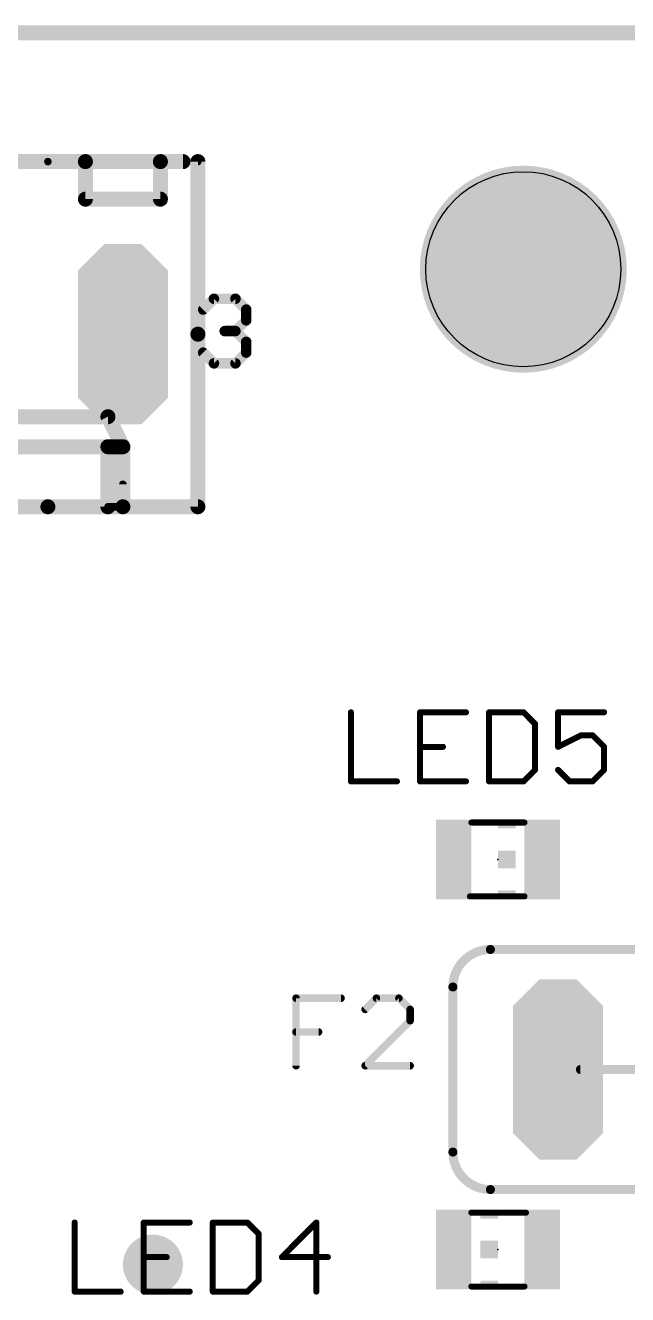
# Model space of a CAD drawing. Extents: x -10 to 136, y 0 to 101.
# Drawn here: x 107.57 to 117.77, y 72.64 to 94.13 of the extents above; entities that cross this region are included whole.
import ezdxf

# ---------------------------------------------------------------- set-up
doc = ezdxf.new("R2010")
doc.units = 0
for name, color, linetype in [('17', 92, 'CONTINUOUS'), ('18', 92, 'CONTINUOUS'), ('20', 7, 'CONTINUOUS'), ('21', 253, 'CONTINUOUS'), ('23', 7, 'CONTINUOUS'), ('25', 253, 'CONTINUOUS'), ('51', 253, 'CONTINUOUS')]:
    doc.layers.add(name, color=color, linetype=linetype)

# ---------------------------------------------------------------- blocks, each defined once
blk = doc.blocks.new('LONGP100')
at = {"const_width": 0.5}
blk.add_lwpolyline([(-0.75, -0.1036), (-0.75, 0.1036), (-0.6036, 0.25), (0.6036, 0.25), (0.75, 0.1036), (0.75, -0.1036), (0.6036, -0.25), (-0.6036, -0.25), (-0.75, -0.1036), (-0.75, 0.1036)], dxfattribs=at)
blk = doc.blocks.new('RECT')
blk.add_solid([(-0.5, -0.5), (0.5, -0.5), (-0.5, 0.5), (0.5, 0.5)])
blk = doc.blocks.new('ROUNDV')
at = {"const_width": 0.5}
blk.add_lwpolyline([(0, -0.25, 1), (0, 0.25, 1), (0, -0.25)], format="xyb", dxfattribs=at)

msp = doc.modelspace()

# ---------------------------------------------------------------- linework, layer by layer
at = {"layer": '20', "const_width": 0.254}
msp.add_lwpolyline([(135.862, 94), (0, 94)], dxfattribs=at)
at = {"layer": '20'}
msp.add_circle((116, 90), 1.651, dxfattribs=at)
at = {"layer": '21'}
for points, const_width in [([(108.585, 91.821), (107.315, 91.821)], 0.254), ([(108.585, 91.186), (108.585, 91.821)], 0.254), ([(108.585, 91.821), (109.855, 91.821)], 0.254), ([(110.236, 91.821), (109.855, 91.821)], 0.254), ([(109.855, 91.821), (109.855, 91.186)], 0.254), ([(110.49, 88.9), (110.49, 91.821)], 0.254), ([(107.315, 91.821), (107.95, 91.821)], 0.127), ([(110.49, 91.821), (107.95, 91.821)], 0.127), ([(109.855, 91.186), (108.585, 91.186)], 0.254), ([(110.5795, 89.3171), (110.7616, 89.4993)], 0.1778), ([(110.7616, 89.4993), (111.126, 89.4993)], 0.1778), ([(111.126, 89.4993), (111.3082, 89.3171)], 0.1778), ([(111.3082, 89.3171), (111.3082, 89.1349)], 0.1778), ([(111.3082, 89.1349), (111.126, 88.9527)], 0.1778), ([(110.49, 88.9), (110.49, 85.979)], 0.254), ([(111.126, 88.9527), (110.9438, 88.9527)], 0.1778), ([(111.126, 88.9527), (111.3082, 88.7705)], 0.1778), ([(111.3082, 88.7705), (111.3082, 88.5883)], 0.1778), ([(110.7616, 88.4062), (110.5795, 88.5883)], 0.1778), ([(111.3082, 88.5883), (111.126, 88.4062)], 0.1778), ([(111.126, 88.4062), (110.7616, 88.4062)], 0.1778), ([(108.966, 87.503), (104.394, 87.503)], 0.254), ([(109.22, 86.995), (108.966, 87.503)], 0.254), ([(108.966, 86.995), (104.394, 86.995)], 0.254), ([(109.22, 86.995), (108.966, 86.995)], 0.254), ([(108.966, 85.979), (108.966, 86.995)], 0.254), ([(109.22, 86.995), (109.22, 85.979)], 0.254), ([(109.22, 86.36), (109.22, 85.979)], 0.127), ([(102.87, 85.979), (107.95, 85.979)], 0.254), ([(109.22, 85.979), (107.95, 85.979)], 0.254), ([(108.966, 85.979), (109.22, 85.979)], 0.127), ([(110.49, 85.979), (109.22, 85.979)], 0.254), ([(122.809, 78.486), (115.443, 78.486)], 0.1524), ([(114.808, 77.851), (114.808, 75.057)], 0.1524), ([(115.443, 74.422), (122.809, 74.422)], 0.1524)]:
    msp.add_lwpolyline(points, dxfattribs=dict(at, const_width=const_width))
for points, const_width in [([(108.6485, 91.821, 1), (108.5215, 91.821)], 0.127), ([(108.585, 91.8845, 1), (108.585, 91.7575)], 0.127), ([(108.585, 91.7575, 1), (108.585, 91.8845)], 0.127), ([(109.855, 91.8845, 1), (109.855, 91.7575)], 0.127), ([(109.9185, 91.821, 1), (109.7915, 91.821)], 0.127), ([(109.855, 91.7575, 1), (109.855, 91.8845)], 0.127), ([(110.236, 91.7575, 1), (110.236, 91.8845)], 0.127), ([(110.5535, 91.821, 1), (110.4265, 91.821)], 0.127), ([(107.95, 91.8528, 1), (107.95, 91.7892)], 0.0635), ([(107.95, 91.7892, 1), (107.95, 91.8528)], 0.0635), ([(110.49, 91.7892, 1), (110.49, 91.8528)], 0.0635), ([(108.585, 91.2495, 1), (108.585, 91.1225)], 0.127), ([(109.855, 91.1225, 1), (109.855, 91.2495)], 0.127), ([(108.5215, 91.186, 1), (108.6485, 91.186)], 0.127), ([(109.7915, 91.186, 1), (109.9185, 91.186)], 0.127), ([(110.7616, 89.5438, 1), (110.7616, 89.4549)], 0.0889), ([(110.793, 89.4679, 1), (110.7302, 89.5307)], 0.0889), ([(111.1574, 89.5307, 1), (111.0946, 89.4679)], 0.0889), ([(111.126, 89.4549, 1), (111.126, 89.5438)], 0.0889), ([(110.5481, 89.3485, 1), (110.6109, 89.2857)], 0.0889), ([(111.3526, 89.3171, 1), (111.2638, 89.3171)], 0.0889), ([(111.2768, 89.2857, 1), (111.3396, 89.3485)], 0.0889), ([(111.2638, 89.1349, 1), (111.3526, 89.1349)], 0.0889), ([(111.3396, 89.1035, 1), (111.2768, 89.1663)], 0.0889), ([(110.5535, 88.9, 1), (110.4265, 88.9)], 0.127), ([(110.4265, 88.9, 1), (110.5535, 88.9)], 0.127), ([(110.9438, 88.9972, 1), (110.9438, 88.9083)], 0.0889), ([(111.1574, 88.9841, 1), (111.0946, 88.9213)], 0.0889), ([(111.0946, 88.9841, 1), (111.1574, 88.9213)], 0.0889), ([(111.126, 88.9083, 1), (111.126, 88.9972)], 0.0889), ([(111.3526, 88.7705, 1), (111.2638, 88.7705)], 0.0889), ([(111.2768, 88.7391, 1), (111.3396, 88.8019)], 0.0889), ([(110.6109, 88.6197, 1), (110.5481, 88.5569)], 0.0889), ([(111.2638, 88.5883, 1), (111.3526, 88.5883)], 0.0889), ([(111.3396, 88.5569, 1), (111.2768, 88.6197)], 0.0889), ([(110.7616, 88.4506, 1), (110.7616, 88.3618)], 0.0889), ([(110.7302, 88.3748, 1), (110.793, 88.4376)], 0.0889), ([(111.0946, 88.4376, 1), (111.1574, 88.3748)], 0.0889), ([(111.126, 88.3618, 1), (111.126, 88.4506)], 0.0889), ([(109.0228, 87.5314, 1), (108.9092, 87.4746)], 0.127), ([(108.966, 87.4395, 1), (108.966, 87.5665)], 0.127), ([(108.966, 87.0585, 1), (108.966, 86.9315)], 0.127), ([(109.0295, 86.995, 1), (108.9025, 86.995)], 0.127), ([(108.966, 86.9315, 1), (108.966, 87.0585)], 0.127), ([(109.2835, 86.995, 1), (109.1565, 86.995)], 0.127), ([(109.1632, 86.9666, 1), (109.2768, 87.0234)], 0.127), ([(109.22, 86.9315, 1), (109.22, 87.0585)], 0.127), ([(109.2518, 86.36, 1), (109.1882, 86.36)], 0.0635), ([(107.95, 86.0425, 1), (107.95, 85.9155)], 0.127), ([(107.95, 85.9155, 1), (107.95, 86.0425)], 0.127), ([(108.9025, 85.979, 1), (109.0295, 85.979)], 0.127), ([(108.966, 86.0108, 1), (108.966, 85.9472)], 0.0635), ([(109.22, 86.0425, 1), (109.22, 85.9155)], 0.127), ([(109.1565, 85.979, 1), (109.2835, 85.979)], 0.127), ([(109.1882, 85.979, 1), (109.2518, 85.979)], 0.0635), ([(109.22, 85.9155, 1), (109.22, 86.0425)], 0.127), ([(109.22, 85.9472, 1), (109.22, 86.0108)], 0.0635), ([(110.4265, 85.979, 1), (110.5535, 85.979)], 0.127), ([(110.49, 85.9155, 1), (110.49, 86.0425)], 0.127), ([(115.443, 78.486, 0.4142), (114.808, 77.851)], 0.1524), ([(115.443, 78.5241, 1), (115.443, 78.4479)], 0.0762), ([(115.443, 78.4479, 1), (115.443, 78.5241)], 0.0762), ([(114.8461, 77.851, 1), (114.7699, 77.851)], 0.0762), ([(114.7699, 77.851, 1), (114.8461, 77.851)], 0.0762), ([(114.808, 75.057, 0.4142), (115.443, 74.422)], 0.1524), ([(114.8461, 75.057, 1), (114.7699, 75.057)], 0.0762), ([(114.7699, 75.057, 1), (114.8461, 75.057)], 0.0762), ([(115.443, 74.4601, 1), (115.443, 74.3839)], 0.0762), ([(115.443, 74.3839, 1), (115.443, 74.4601)], 0.0762)]:
    msp.add_lwpolyline(points, format="xyb", dxfattribs=dict(at, const_width=const_width))
at = {"layer": '23'}
for p in [(115.57, 80.01), (115.57, 73.406)]:
    msp.add_point(p, dxfattribs=at)
at = {"layer": '25'}
for points, const_width in [([(113.0808, 82.5001), (113.0808, 81.3308)], 0.1016), ([(115.0296, 82.5001), (114.2501, 82.5001)], 0.1016), ([(114.2501, 82.5001), (114.2501, 81.3308)], 0.1016), ([(115.4194, 82.5001), (115.4194, 81.3308)], 0.1016), ([(116.004, 82.5001), (115.4194, 82.5001)], 0.1016), ([(116.1989, 82.3052), (116.004, 82.5001)], 0.1016), ([(117.3682, 82.5001), (116.5887, 82.5001)], 0.1016), ([(116.5887, 82.5001), (116.5887, 81.9154)], 0.1016), ([(116.1989, 81.5256), (116.1989, 82.3052)], 0.1016), ([(116.5887, 81.9154), (116.9784, 82.1103)], 0.1016), ([(116.9784, 82.1103), (117.1733, 82.1103)], 0.1016), ([(117.1733, 82.1103), (117.3682, 81.9154)], 0.1016), ([(114.2501, 81.9154), (114.6398, 81.9154)], 0.1016), ([(117.3682, 81.9154), (117.3682, 81.5256)], 0.1016), ([(116.004, 81.3308), (116.1989, 81.5256)], 0.1016), ([(116.7835, 81.3308), (116.5887, 81.5256)], 0.1016), ([(117.3682, 81.5256), (117.1733, 81.3308)], 0.1016), ([(113.0808, 81.3308), (113.8603, 81.3308)], 0.1016), ([(114.2501, 81.3308), (115.0296, 81.3308)], 0.1016), ([(115.4194, 81.3308), (116.004, 81.3308)], 0.1016), ([(117.1733, 81.3308), (116.7835, 81.3308)], 0.1016), ([(112.1518, 76.5175), (112.1518, 77.6614)], 0.127), ([(112.1518, 77.6614), (112.9144, 77.6614)], 0.127), ([(113.5117, 77.6614), (113.3211, 77.4708)], 0.127), ([(113.893, 77.6614), (113.5117, 77.6614)], 0.127), ([(114.0837, 77.4708), (113.893, 77.6614)], 0.127), ([(113.3211, 76.5175), (114.0837, 77.2801)], 0.127), ([(114.0837, 77.2801), (114.0837, 77.4708)], 0.127), ([(112.1518, 77.0894), (112.5331, 77.0894)], 0.127), ([(114.0837, 76.5175), (113.3211, 76.5175)], 0.127), ([(108.4033, 73.8641), (108.4033, 72.6948)], 0.1016), ([(110.3521, 73.8641), (109.5726, 73.8641)], 0.1016), ([(109.5726, 73.8641), (109.5726, 72.6948)], 0.1016), ([(110.7419, 73.8641), (110.7419, 72.6948)], 0.1016), ([(111.3265, 73.8641), (110.7419, 73.8641)], 0.1016), ([(111.5214, 73.6692), (111.3265, 73.8641)], 0.1016), ([(112.4958, 73.8641), (111.9112, 73.2794)], 0.1016), ([(112.4958, 72.6948), (112.4958, 73.8641)], 0.1016), ([(111.5214, 72.8896), (111.5214, 73.6692)], 0.1016), ([(109.5726, 73.2794), (109.9623, 73.2794)], 0.1016), ([(111.9112, 73.2794), (112.6907, 73.2794)], 0.1016), ([(111.3265, 72.6948), (111.5214, 72.8896)], 0.1016), ([(108.4033, 72.6948), (109.1828, 72.6948)], 0.1016), ([(109.5726, 72.6948), (110.3521, 72.6948)], 0.1016), ([(110.7419, 72.6948), (111.3265, 72.6948)], 0.1016)]:
    msp.add_lwpolyline(points, dxfattribs=dict(at, const_width=const_width))
for points, const_width in [([(113.1062, 82.5001, 1), (113.0554, 82.5001)], 0.0508), ([(114.2501, 82.5255, 1), (114.2501, 82.4747)], 0.0508), ([(114.2755, 82.5001, 1), (114.2247, 82.5001)], 0.0508), ([(115.0296, 82.4747, 1), (115.0296, 82.5255)], 0.0508), ([(115.4448, 82.5001, 1), (115.394, 82.5001)], 0.0508), ([(115.4194, 82.5255, 1), (115.4194, 82.4747)], 0.0508), ([(116.022, 82.5181, 1), (115.986, 82.4821)], 0.0508), ([(116.004, 82.4747, 1), (116.004, 82.5255)], 0.0508), ([(116.5887, 82.5255, 1), (116.5887, 82.4747)], 0.0508), ([(116.6141, 82.5001, 1), (116.5633, 82.5001)], 0.0508), ([(117.3682, 82.4747, 1), (117.3682, 82.5255)], 0.0508), ([(116.2243, 82.3052, 1), (116.1735, 82.3052)], 0.0508), ([(116.1809, 82.2872, 1), (116.2169, 82.3232)], 0.0508), ([(116.9784, 82.1357, 1), (116.9784, 82.0849)], 0.0508), ([(116.9898, 82.0876, 1), (116.967, 82.133)], 0.0508), ([(117.1913, 82.1283, 1), (117.1553, 82.0923)], 0.0508), ([(117.1733, 82.0849, 1), (117.1733, 82.1357)], 0.0508), ([(114.2501, 81.9408, 1), (114.2501, 81.89)], 0.0508), ([(114.6398, 81.89, 1), (114.6398, 81.9408)], 0.0508), ([(116.5773, 81.9381, 1), (116.6001, 81.8927)], 0.0508), ([(116.5633, 81.9154, 1), (116.6141, 81.9154)], 0.0508), ([(117.3936, 81.9154, 1), (117.3428, 81.9154)], 0.0508), ([(117.3502, 81.8974, 1), (117.3862, 81.9334)], 0.0508), ([(116.1735, 81.5256, 1), (116.2243, 81.5256)], 0.0508), ([(116.2169, 81.5076, 1), (116.1809, 81.5436)], 0.0508), ([(116.6067, 81.5436, 1), (116.5707, 81.5076)], 0.0508), ([(117.3428, 81.5256, 1), (117.3936, 81.5256)], 0.0508), ([(117.3862, 81.5076, 1), (117.3502, 81.5436)], 0.0508), ([(113.0808, 81.3562, 1), (113.0808, 81.3054)], 0.0508), ([(113.0554, 81.3308, 1), (113.1062, 81.3308)], 0.0508), ([(113.8603, 81.3054, 1), (113.8603, 81.3562)], 0.0508), ([(114.2501, 81.3562, 1), (114.2501, 81.3054)], 0.0508), ([(114.2247, 81.3308, 1), (114.2755, 81.3308)], 0.0508), ([(115.0296, 81.3054, 1), (115.0296, 81.3562)], 0.0508), ([(115.4194, 81.3562, 1), (115.4194, 81.3054)], 0.0508), ([(115.394, 81.3308, 1), (115.4448, 81.3308)], 0.0508), ([(115.986, 81.3488, 1), (116.022, 81.3128)], 0.0508), ([(116.004, 81.3054, 1), (116.004, 81.3562)], 0.0508), ([(116.7835, 81.3562, 1), (116.7835, 81.3054)], 0.0508), ([(116.7655, 81.3128, 1), (116.8015, 81.3488)], 0.0508), ([(117.1553, 81.3488, 1), (117.1913, 81.3128)], 0.0508), ([(117.1733, 81.3054, 1), (117.1733, 81.3562)], 0.0508), ([(112.1518, 77.6932, 1), (112.1518, 77.6296)], 0.0635), ([(112.1836, 77.6614, 1), (112.1201, 77.6614)], 0.0635), ([(112.9144, 77.6296, 1), (112.9144, 77.6932)], 0.0635), ([(113.5117, 77.6932, 1), (113.5117, 77.6296)], 0.0635), ([(113.5342, 77.6389, 1), (113.4892, 77.6839)], 0.0635), ([(113.9154, 77.6839, 1), (113.8706, 77.6389)], 0.0635), ([(113.893, 77.6296, 1), (113.893, 77.6932)], 0.0635), ([(113.2986, 77.4933, 1), (113.3436, 77.4483)], 0.0635), ([(114.1155, 77.4708, 1), (114.052, 77.4708)], 0.0635), ([(114.1062, 77.2576, 1), (114.0612, 77.3026)], 0.0635), ([(114.0613, 77.4483, 1), (114.1061, 77.4933)], 0.0635), ([(112.1518, 77.1212, 1), (112.1518, 77.0576)], 0.0635), ([(112.5331, 77.0576, 1), (112.5331, 77.1212)], 0.0635), ([(114.052, 77.2801, 1), (114.1155, 77.2801)], 0.0635), ([(112.1201, 76.5175, 1), (112.1836, 76.5175)], 0.0635), ([(113.3211, 76.5493, 1), (113.3211, 76.4857)], 0.0635), ([(113.2986, 76.54, 1), (113.3436, 76.495)], 0.0635), ([(114.0837, 76.4857, 1), (114.0837, 76.5493)], 0.0635), ([(108.4287, 73.8641, 1), (108.3779, 73.8641)], 0.0508), ([(109.5726, 73.8895, 1), (109.5726, 73.8387)], 0.0508), ([(109.598, 73.8641, 1), (109.5472, 73.8641)], 0.0508), ([(110.3521, 73.8387, 1), (110.3521, 73.8895)], 0.0508), ([(110.7673, 73.8641, 1), (110.7165, 73.8641)], 0.0508), ([(110.7419, 73.8895, 1), (110.7419, 73.8387)], 0.0508), ([(111.3445, 73.8821, 1), (111.3085, 73.8461)], 0.0508), ([(111.3265, 73.8387, 1), (111.3265, 73.8895)], 0.0508), ([(112.5212, 73.8641, 1), (112.4704, 73.8641)], 0.0508), ([(112.5138, 73.8461, 1), (112.4778, 73.8821)], 0.0508), ([(111.5468, 73.6692, 1), (111.496, 73.6692)], 0.0508), ([(111.5034, 73.6512, 1), (111.5394, 73.6872)], 0.0508), ([(109.5726, 73.3048, 1), (109.5726, 73.254)], 0.0508), ([(109.9623, 73.254, 1), (109.9623, 73.3048)], 0.0508), ([(111.8932, 73.2974, 1), (111.9292, 73.2614)], 0.0508), ([(111.9112, 73.3048, 1), (111.9112, 73.254)], 0.0508), ([(112.6907, 73.254, 1), (112.6907, 73.3048)], 0.0508), ([(111.496, 72.8896, 1), (111.5468, 72.8896)], 0.0508), ([(111.5394, 72.8716, 1), (111.5034, 72.9076)], 0.0508), ([(108.4033, 72.7202, 1), (108.4033, 72.6694)], 0.0508), ([(108.3779, 72.6948, 1), (108.4287, 72.6948)], 0.0508), ([(109.1828, 72.6694, 1), (109.1828, 72.7202)], 0.0508), ([(109.5726, 72.7202, 1), (109.5726, 72.6694)], 0.0508), ([(109.5472, 72.6948, 1), (109.598, 72.6948)], 0.0508), ([(110.3521, 72.6694, 1), (110.3521, 72.7202)], 0.0508), ([(110.7419, 72.7202, 1), (110.7419, 72.6694)], 0.0508), ([(110.7165, 72.6948, 1), (110.7673, 72.6948)], 0.0508), ([(111.3085, 72.7128, 1), (111.3445, 72.6768)], 0.0508), ([(111.3265, 72.6694, 1), (111.3265, 72.7202)], 0.0508), ([(112.4704, 72.6948, 1), (112.5212, 72.6948)], 0.0508)]:
    msp.add_lwpolyline(points, format="xyb", dxfattribs=dict(at, const_width=const_width))
at = {"layer": '29', "const_width": 1.7526}
msp.add_lwpolyline([(116, 89.1237, 1), (116, 90.8763, 1), (116, 89.1237)], format="xyb", dxfattribs=at)
at = {"layer": '30', "const_width": 1.7526}
msp.add_lwpolyline([(116, 89.1237, 1), (116, 90.8763, 1), (116, 89.1237)], format="xyb", dxfattribs=at)
at = {"layer": '51'}
for points, const_width in [([(116.02, 80.635), (115.12, 80.635)], 0.1016), ([(116.02, 79.385), (115.095, 79.385)], 0.1016), ([(121.285, 76.454), (116.967, 76.454)], 0.1524), ([(115.12, 74.031), (116.045, 74.031)], 0.1016), ([(115.12, 72.781), (116.02, 72.781)], 0.1016)]:
    msp.add_lwpolyline(points, dxfattribs=dict(at, const_width=const_width))
for points, const_width in [([(115.12, 80.6604, 1), (115.12, 80.6096)], 0.0508), ([(116.02, 80.6096, 1), (116.02, 80.6604)], 0.0508), ([(115.095, 79.4104, 1), (115.095, 79.3596)], 0.0508), ([(116.02, 79.3596, 1), (116.02, 79.4104)], 0.0508), ([(116.967, 76.4921, 1), (116.967, 76.4159)], 0.0762), ([(115.12, 74.0564, 1), (115.12, 74.0056)], 0.0508), ([(116.045, 74.0056, 1), (116.045, 74.0564)], 0.0508), ([(115.12, 72.8064, 1), (115.12, 72.7556)], 0.0508), ([(116.02, 72.7556, 1), (116.02, 72.8064)], 0.0508)]:
    msp.add_lwpolyline(points, format="xyb", dxfattribs=dict(at, const_width=const_width))

# ---------------------------------------------------------------- block references
at = {"layer": '17', "xscale": 1.524, "yscale": 1.524, "rotation": 270}
for p in [(109.22, 88.9), (109.22, 88.9), (116.586, 76.454), (116.586, 76.454)]:
    msp.add_blockref('LONGP100', p, dxfattribs=at)
at = {"layer": '18', "xscale": 1.016, "yscale": 1.016}
msp.add_blockref('ROUNDV', (109.728, 73.152), dxfattribs=at)
at = {"layer": '21', "yscale": 0.3}
for p, xscale, rotation in [((115.72, 80.61), 0.15, 270), ((115.72, 80.01), 0.3, 270), ((115.72, 79.41), 0.15, 270), ((115.42, 74.006), 0.15, 90), ((115.42, 73.406), 0.3, 90), ((115.42, 72.806), 0.15, 90)]:
    msp.add_blockref('RECT', p, dxfattribs=dict(at, xscale=xscale, rotation=rotation))
at = {"layer": '51'}
for p, xscale, yscale, rotation in [((109.22, 88.9), 0.508, 0.508, 180), ((114.82, 80.01), 1.35, 0.6, 270), ((116.32, 80.01), 1.35, 0.6, 270), ((114.82, 73.406), 1.35, 0.6, 90), ((116.32, 73.406), 1.35, 0.6, 90)]:
    msp.add_blockref('RECT', p, dxfattribs=dict(at, xscale=xscale, yscale=yscale, rotation=rotation))

doc.saveas('drawing.dxf')
